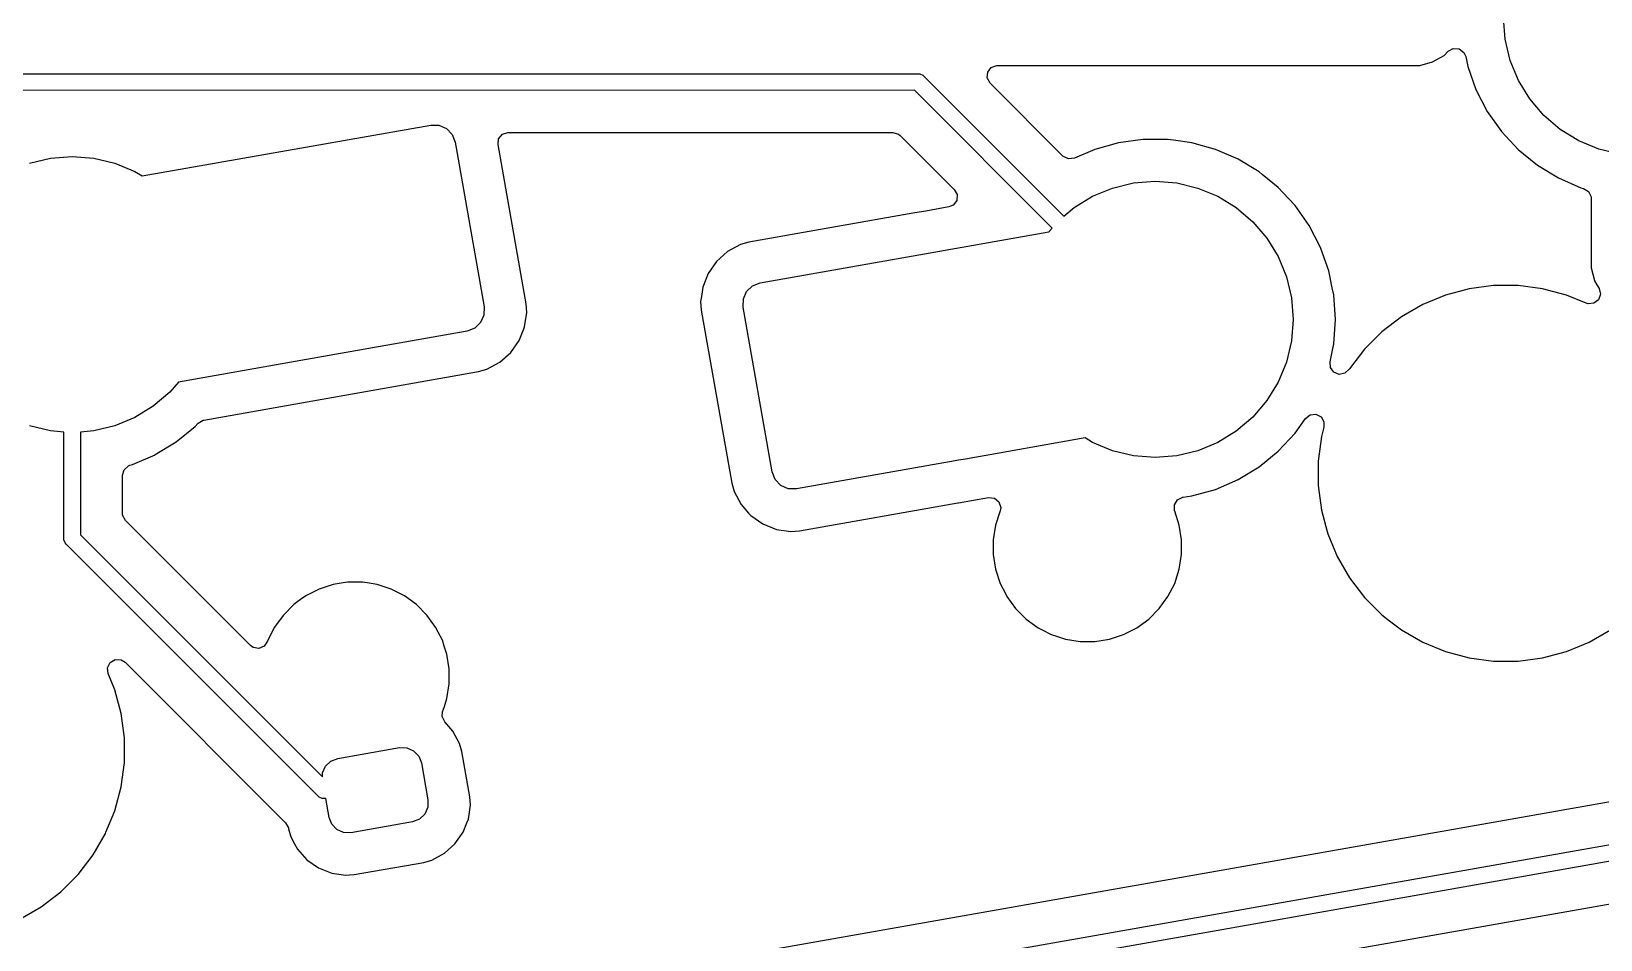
# Model space of a CAD drawing. Header units: millimetres. Extents: x 46 to 4458, y 59 to 1499.
# Drawn here: x 1877.08 to 1895.84, y 873.28 to 884.14 of the extents above; entities that cross this region are included whole.
import ezdxf

# ---------------------------------------------------------------- set-up
doc = ezdxf.new("R2010")
doc.units = ezdxf.units.MM
doc.layers.add('BLACK', color=7, linetype='Continuous')

msp = doc.modelspace()

# ---------------------------------------------------------------- linework, layer by layer
at = {"layer": 'BLACK', "linetype": 'Continuous'}
for p, q in [((1894.6933, 884.04126), (1894.67299, 884.29938)), ((1894.75375, 883.7895), (1894.6933, 884.04126)), ((1893.87961, 883.80038), (1893.96455, 883.84942)), ((1893.96455, 883.84942), (1894.01372, 883.89859)), ((1894.01372, 883.89859), (1894.07504, 883.93208)), ((1894.07504, 883.93208), (1894.14474, 883.92709)), ((1894.14474, 883.92709), (1894.20067, 883.88522)), ((1894.20067, 883.88522), (1894.22281, 883.83614)), ((1894.22281, 883.83614), (1894.24739, 883.71783)), ((1860.55144, 883.62802), (1887.67589, 883.62994)), ((1887.67589, 883.62994), (1887.6954, 883.62802)), ((1887.6954, 883.62802), (1887.73144, 883.61308)), ((1888.50382, 883.57908), (1888.5088, 883.64877)), ((1888.5088, 883.64877), (1888.55067, 883.7047)), ((1888.55067, 883.7047), (1888.61614, 883.72912)), ((1888.61614, 883.72912), (1888.62498, 883.72944)), ((1888.62498, 883.72944), (1893.50916, 883.72944)), ((1893.50916, 883.72944), (1893.50918, 883.72944)), ((1893.50918, 883.72944), (1893.51678, 883.72944)), ((1893.51678, 883.72944), (1893.67489, 883.72944)), ((1893.67489, 883.72944), (1893.82762, 883.77036)), ((1893.67489, 883.72944), (1893.67489, 883.72944)), ((1893.82762, 883.77036), (1893.87961, 883.80038)), ((1893.82762, 883.77036), (1893.82762, 883.77036)), ((1893.82762, 883.77036), (1893.82762, 883.77036)), ((1893.82762, 883.77036), (1893.82762, 883.77036)), ((1893.87961, 883.80038), (1893.87961, 883.80038)), ((1894.24739, 883.71783), (1894.2474, 883.71782)), ((1894.2474, 883.71782), (1894.34592, 883.44061)), ((1894.85283, 883.55029), (1894.75375, 883.7895)), ((1887.73144, 883.61308), (1889.41948, 881.92666)), ((1888.5373, 883.51776), (1888.50382, 883.57908)), ((1889.40831, 882.64675), (1888.5373, 883.51776)), ((1894.34592, 883.44061), (1894.48127, 883.1794)), ((1894.98811, 883.32953), (1894.85283, 883.55029)), ((1887.63257, 883.43185), (1860.50812, 883.42994)), ((1889.27939, 881.78661), (1887.63257, 883.43185)), ((1895.15626, 883.13265), (1894.98811, 883.32953)), ((1894.48127, 883.1794), (1894.48127, 883.17939)), ((1894.48127, 883.17939), (1894.65092, 882.93905)), ((1895.35314, 882.9645), (1895.15626, 883.13265)), ((1879.83198, 882.66085), (1881.85084, 883.01683)), ((1881.85084, 883.01683), (1881.94836, 883.0147)), ((1881.94836, 883.0147), (1882.03764, 882.97541)), ((1882.03764, 882.97541), (1882.1051, 882.90495)), ((1882.1051, 882.90495), (1882.14045, 882.81404)), ((1882.66173, 882.85334), (1882.70578, 882.90757)), ((1882.70578, 882.90757), (1882.77217, 882.92938)), ((1882.77217, 882.92938), (1882.7761, 882.92944)), ((1882.7761, 882.92944), (1887.37579, 882.92944)), ((1887.37579, 882.92944), (1887.44283, 882.90975)), ((1887.44283, 882.90975), (1887.46347, 882.89312)), ((1887.46347, 882.89312), (1888.10909, 882.2475)), ((1894.65092, 882.93905), (1894.70159, 882.8848)), ((1894.70159, 882.8848), (1894.84956, 882.72636)), ((1895.57391, 882.82922), (1895.35314, 882.9645)), ((1882.14045, 882.81404), (1882.48775, 880.84442)), ((1882.65398, 882.78391), (1882.66173, 882.85334)), ((1882.98933, 880.88208), (1882.65398, 882.78391)), ((1889.78869, 882.72637), (1889.5454, 882.62069)), ((1890.07197, 882.80574), (1889.78869, 882.72637)), ((1890.36343, 882.8458), (1890.07197, 882.80574)), ((1890.07197, 882.80574), (1890.07197, 882.80574)), ((1890.65762, 882.8458), (1890.36343, 882.8458)), ((1890.36343, 882.8458), (1890.36343, 882.8458)), ((1890.65763, 882.8458), (1890.65762, 882.8458)), ((1890.73121, 882.83568), (1890.65763, 882.8458)), ((1890.94908, 882.80574), (1890.73121, 882.83568)), ((1890.94909, 882.80574), (1890.94908, 882.80574)), ((1890.94908, 882.80574), (1890.94908, 882.80574)), ((1891.23237, 882.72636), (1890.94909, 882.80574)), ((1891.5022, 882.60916), (1891.23237, 882.72636)), ((1894.84956, 882.72636), (1894.85173, 882.72404)), ((1894.85173, 882.72404), (1894.91332, 882.67393)), ((1895.81311, 882.73013), (1895.57391, 882.82922)), ((1896.06487, 882.66969), (1895.81311, 882.73013)), ((1877.05252, 882.56062), (1877.30428, 882.62106)), ((1877.30428, 882.62106), (1877.5624, 882.64138)), ((1877.5624, 882.64138), (1877.82052, 882.62106)), ((1877.82052, 882.62106), (1878.07228, 882.56062)), ((1878.07228, 882.56062), (1878.31149, 882.46154)), ((1878.39866, 882.40812), (1879.83198, 882.66085)), ((1879.83198, 882.66085), (1879.83198, 882.66085)), ((1889.41306, 882.64224), (1889.40831, 882.64675)), ((1889.47606, 882.61204), (1889.41306, 882.64224)), ((1889.5454, 882.62069), (1889.47606, 882.61204)), ((1891.50221, 882.60916), (1891.5022, 882.60916)), ((1891.75357, 882.4563), (1891.50221, 882.60916)), ((1894.91332, 882.67393), (1895.07994, 882.53838)), ((1895.07994, 882.53838), (1895.07994, 882.53838)), ((1895.07994, 882.53838), (1895.07994, 882.53838)), ((1895.07994, 882.53838), (1895.33131, 882.38552)), ((1878.31149, 882.46154), (1878.39866, 882.40812)), ((1890.00065, 882.26454), (1890.25241, 882.32498)), ((1890.25241, 882.32498), (1890.51053, 882.3453)), ((1890.51053, 882.3453), (1890.76864, 882.32498)), ((1890.76864, 882.32498), (1891.0204, 882.26454)), ((1891.75358, 882.4563), (1891.75357, 882.4563)), ((1891.75357, 882.4563), (1891.75357, 882.4563)), ((1891.78841, 882.42796), (1891.75358, 882.4563)), ((1891.98178, 882.27064), (1891.78841, 882.42796)), ((1895.33131, 882.38552), (1895.33131, 882.38551)), ((1895.33131, 882.38551), (1895.60115, 882.26831)), ((1888.10909, 882.2475), (1888.14258, 882.18618)), ((1888.14258, 882.18618), (1888.13759, 882.11648)), ((1889.54068, 882.03018), (1889.76144, 882.16546)), ((1889.76144, 882.16546), (1890.00065, 882.26454)), ((1891.0204, 882.26454), (1891.25961, 882.16546)), ((1891.25961, 882.16546), (1891.48037, 882.03018)), ((1891.98178, 882.27063), (1891.98178, 882.27064)), ((1891.98179, 882.27063), (1891.98178, 882.27063)), ((1892.10394, 882.13983), (1891.98179, 882.27063)), ((1892.18259, 882.05562), (1892.10394, 882.13983)), ((1895.60115, 882.26831), (1895.62851, 882.26064)), ((1895.62851, 882.26064), (1895.63171, 882.25975)), ((1895.63171, 882.25975), (1895.63194, 882.25968)), ((1895.63194, 882.25968), (1895.69119, 882.22264)), ((1895.69119, 882.22264), (1895.721, 882.15945)), ((1895.721, 882.15945), (1895.72249, 882.14028)), ((1895.72249, 882.14028), (1895.72249, 881.47542)), ((1887.63796, 881.96629), (1885.65182, 881.61608)), ((1887.76917, 881.98943), (1887.63796, 881.96629)), ((1887.7707, 881.9897), (1887.76917, 881.98943)), ((1887.76917, 881.98943), (1887.76917, 881.98943)), ((1888.04294, 882.0377), (1887.7707, 881.9897)), ((1887.7707, 881.9897), (1887.7707, 881.9897)), ((1888.09572, 882.06055), (1888.04294, 882.0377)), ((1888.13759, 882.11648), (1888.09572, 882.06055)), ((1889.41948, 881.92666), (1889.54068, 882.03018)), ((1891.48037, 882.03018), (1891.67725, 881.86202)), ((1892.35224, 881.81528), (1892.18259, 882.05562)), ((1889.24006, 881.74056), (1889.27939, 881.78661)), ((1891.67725, 881.86202), (1891.8454, 881.66514)), ((1892.35225, 881.81528), (1892.35224, 881.81528)), ((1892.35225, 881.81527), (1892.35225, 881.81528)), ((1892.4876, 881.55406), (1892.35225, 881.81527)), ((1885.55241, 881.58789), (1885.39798, 881.50462)), ((1885.65181, 881.61608), (1885.55241, 881.58789)), ((1885.55241, 881.58789), (1885.55241, 881.58789)), ((1885.55241, 881.58789), (1885.55241, 881.58789)), ((1885.65182, 881.61608), (1885.65181, 881.61608)), ((1887.68373, 881.46614), (1889.24006, 881.74056)), ((1891.8454, 881.66514), (1891.98069, 881.44438)), ((1885.26692, 881.38799), (1885.1663, 881.24428)), ((1885.39798, 881.50462), (1885.26692, 881.38799)), ((1885.26692, 881.38799), (1885.26692, 881.38799)), ((1885.39798, 881.50462), (1885.39798, 881.50462)), ((1885.39798, 881.50462), (1885.39798, 881.50462)), ((1885.39798, 881.50462), (1885.39798, 881.50462)), ((1885.78797, 881.13187), (1887.68373, 881.46614)), ((1891.98069, 881.44438), (1892.07977, 881.20518)), ((1892.53091, 881.4322), (1892.4876, 881.55406)), ((1892.58612, 881.27686), (1892.53091, 881.4322)), ((1895.72249, 881.47542), (1895.72249, 881.4754)), ((1895.72249, 881.4754), (1895.72249, 881.3097)), ((1885.16629, 881.24427), (1885.10152, 881.08124)), ((1885.1663, 881.24428), (1885.16629, 881.24427)), ((1892.07977, 881.20518), (1892.14021, 880.95342)), ((1892.58612, 881.27684), (1892.58612, 881.27686)), ((1892.62837, 881.07354), (1892.58612, 881.27684)), ((1895.72249, 881.3097), (1895.72249, 881.3097)), ((1895.72249, 881.3097), (1895.76267, 881.15973)), ((1885.10152, 881.08124), (1885.08494, 880.96801)), ((1885.58731, 880.93978), (1885.6266, 881.02906)), ((1885.6266, 881.02906), (1885.69706, 881.09651)), ((1885.69706, 881.09651), (1885.78797, 881.13187)), ((1892.64597, 880.98881), (1892.62837, 881.07354)), ((1894.26491, 881.06149), (1893.98072, 880.98533)), ((1894.55659, 881.09989), (1894.26491, 881.06149)), ((1894.5566, 881.09989), (1894.55659, 881.09989)), ((1894.85082, 881.09989), (1894.5566, 881.09989)), ((1894.5566, 881.09989), (1894.5566, 881.09989)), ((1894.85083, 881.09989), (1894.85082, 881.09989)), ((1894.85082, 881.09989), (1894.85082, 881.09989)), ((1895.14251, 881.06149), (1894.85083, 881.09989)), ((1895.14251, 881.06148), (1895.14251, 881.06149)), ((1895.14251, 881.06149), (1895.14251, 881.06149)), ((1895.41374, 880.98881), (1895.14251, 881.06148)), ((1895.76267, 881.15973), (1895.76341, 881.15697)), ((1895.76341, 881.15697), (1895.79099, 881.10919)), ((1895.79099, 881.10919), (1895.79099, 881.10919)), ((1895.79099, 881.10919), (1895.81684, 881.06444)), ((1895.81684, 881.06444), (1895.83331, 880.99654)), ((1882.48775, 880.84442), (1882.48562, 880.7469)), ((1882.99683, 880.77903), (1882.98933, 880.88208)), ((1885.07645, 880.91008), (1885.07609, 880.90764)), ((1885.07609, 880.90764), (1885.0836, 880.8046)), ((1885.08494, 880.96801), (1885.07645, 880.91008)), ((1885.58518, 880.84225), (1885.58731, 880.93978)), ((1885.93248, 878.87264), (1885.58518, 880.84225)), ((1892.14021, 880.95342), (1892.16053, 880.6953)), ((1892.66605, 880.6953), (1892.64597, 880.98881)), ((1893.7089, 880.87274), (1893.45412, 880.72565)), ((1893.70892, 880.87275), (1893.7089, 880.87274)), ((1893.98072, 880.98533), (1893.70892, 880.87275)), ((1895.4267, 880.98533), (1895.41374, 880.98881)), ((1895.662, 880.88787), (1895.4267, 880.98533)), ((1895.68598, 880.88068), (1895.662, 880.88787)), ((1895.75553, 880.88732), (1895.68598, 880.88068)), ((1895.81046, 880.93051), (1895.75553, 880.88732)), ((1895.83331, 880.99654), (1895.81046, 880.93051)), ((1882.44633, 880.65762), (1882.37587, 880.59016)), ((1882.48562, 880.7469), (1882.44633, 880.65762)), ((1882.97141, 880.60545), (1882.99683, 880.77903)), ((1885.0836, 880.8046), (1885.44826, 878.73649)), ((1892.16053, 880.6953), (1892.14021, 880.43718)), ((1892.64597, 880.40179), (1892.66605, 880.6953)), ((1893.4541, 880.72564), (1893.2207, 880.54654)), ((1893.45412, 880.72565), (1893.4541, 880.72564)), ((1882.28496, 880.55481), (1880.36458, 880.2162)), ((1882.37587, 880.59016), (1882.28496, 880.55481)), ((1882.806, 880.29869), (1882.90663, 880.4424)), ((1882.90663, 880.4424), (1882.96146, 880.58041)), ((1882.96146, 880.58041), (1882.97141, 880.60544)), ((1882.97141, 880.60544), (1882.97141, 880.60545)), ((1882.97141, 880.60544), (1882.97141, 880.60544)), ((1892.14021, 880.43718), (1892.07977, 880.18542)), ((1893.22069, 880.54653), (1893.01266, 880.3385)), ((1893.2207, 880.54654), (1893.22069, 880.54653)), ((1882.67494, 880.18205), (1882.806, 880.29869)), ((1892.60114, 880.18604), (1892.63081, 880.32879)), ((1892.63081, 880.32879), (1892.64597, 880.40179)), ((1893.01266, 880.3385), (1892.83356, 880.10509)), ((1893.01266, 880.3385), (1893.01266, 880.3385)), ((1880.36458, 880.21619), (1878.83286, 879.94611)), ((1880.30376, 879.69725), (1882.42112, 880.0706)), ((1880.36458, 880.2162), (1880.36458, 880.21619)), ((1882.42112, 880.0706), (1882.52052, 880.09879)), ((1882.52052, 880.09879), (1882.67494, 880.18205)), ((1892.07977, 880.18542), (1891.98069, 879.94621)), ((1892.60537, 880.12026), (1892.60114, 880.18604)), ((1892.64589, 880.06335), (1892.60537, 880.12026)), ((1892.71076, 880.03738), (1892.64589, 880.06335)), ((1892.82993, 880.09881), (1892.77936, 880.0506)), ((1892.83355, 880.10507), (1892.82993, 880.09881)), ((1892.83356, 880.10509), (1892.83355, 880.10507)), ((1878.83286, 879.94611), (1878.72913, 879.82465)), ((1891.98069, 879.94621), (1891.8454, 879.72545)), ((1892.77936, 880.0506), (1892.71076, 880.03738)), ((1878.72913, 879.82465), (1878.53225, 879.6565)), ((1879.13847, 879.49178), (1880.30376, 879.69725)), ((1880.30376, 879.69725), (1880.30376, 879.69725)), ((1891.8454, 879.72545), (1891.67725, 879.52857)), ((1878.31149, 879.52122), (1878.07228, 879.42214)), ((1878.53225, 879.6565), (1878.31149, 879.52122)), ((1891.67725, 879.52857), (1891.48037, 879.36042)), ((1892.18259, 879.33497), (1892.307, 879.51123)), ((1892.307, 879.51123), (1892.36174, 879.55464)), ((1892.36174, 879.55464), (1892.43127, 879.56157)), ((1892.43127, 879.56157), (1892.4935, 879.52981)), ((1892.4935, 879.52981), (1892.52869, 879.46945)), ((1877.30428, 879.36169), (1877.05252, 879.42214)), ((1877.46348, 879.34916), (1877.30428, 879.36169)), ((1877.46432, 878.06193), (1877.46348, 879.34916)), ((1877.82052, 879.36169), (1877.66157, 879.34918)), ((1877.66157, 879.34918), (1877.66238, 878.11952)), ((1878.07228, 879.42214), (1877.82052, 879.36169)), ((1878.80545, 879.23038), (1879.03366, 879.41604)), ((1879.03366, 879.41604), (1879.06939, 879.4543)), ((1879.06939, 879.4543), (1879.12953, 879.48986)), ((1879.12953, 879.48986), (1879.13847, 879.49178)), ((1891.48037, 879.36042), (1891.25961, 879.22514)), ((1891.98179, 879.11996), (1892.18259, 879.33497)), ((1892.52808, 879.40762), (1892.49771, 879.29429)), ((1892.52869, 879.46945), (1892.52808, 879.40762)), ((1878.55614, 879.07877), (1878.80545, 879.23038)), ((1889.67426, 879.27856), (1888.24095, 879.02583)), ((1889.76144, 879.22514), (1889.67426, 879.27856)), ((1890.00065, 879.12606), (1889.76144, 879.22514)), ((1890.25241, 879.06561), (1890.00065, 879.12606)), ((1891.0204, 879.12606), (1890.76864, 879.06561)), ((1891.25961, 879.22514), (1891.0204, 879.12606)), ((1892.49771, 879.29429), (1892.45931, 879.0026)), ((1892.49771, 879.29429), (1892.49771, 879.29429)), ((1878.18259, 878.89932), (1878.23539, 878.94508)), ((1878.23539, 878.94508), (1878.25345, 878.95168)), ((1878.25345, 878.95168), (1878.28424, 878.96031)), ((1878.28424, 878.96031), (1878.55408, 879.07752)), ((1878.28424, 878.96031), (1878.28424, 878.96031)), ((1878.55408, 879.07752), (1878.55614, 879.07877)), ((1878.55408, 879.07752), (1878.55408, 879.07752)), ((1888.11785, 879.00412), (1886.22209, 878.66985)), ((1888.15754, 879.01112), (1888.11785, 879.00412)), ((1888.24095, 879.02583), (1888.15754, 879.01112)), ((1888.24095, 879.02583), (1888.24095, 879.02583)), ((1890.51053, 879.0453), (1890.25241, 879.06561)), ((1890.76864, 879.06561), (1890.51053, 879.0453)), ((1891.50221, 878.78144), (1891.75358, 878.9343)), ((1891.75358, 878.9343), (1891.98179, 879.11996)), ((1892.45931, 879.0026), (1892.45931, 879.00259)), ((1892.45931, 879.00259), (1892.45931, 878.70839)), ((1878.1629, 878.83228), (1878.18259, 878.89932)), ((1878.1629, 878.38085), (1878.1629, 878.83228)), ((1885.96783, 878.78173), (1885.93248, 878.87264)), ((1886.03529, 878.71126), (1885.96783, 878.78173)), ((1891.23237, 878.66423), (1891.50221, 878.78144)), ((1885.44826, 878.73649), (1885.44827, 878.73648)), ((1885.44827, 878.73648), (1885.47645, 878.63708)), ((1885.47645, 878.63708), (1885.47645, 878.63708)), ((1885.47645, 878.63708), (1885.47646, 878.63708)), ((1885.47646, 878.63708), (1885.55972, 878.48265)), ((1886.12457, 878.67198), (1886.03529, 878.71126)), ((1886.22209, 878.66985), (1886.12457, 878.67198)), ((1888.15761, 878.50291), (1888.51862, 878.56657)), ((1888.51862, 878.56657), (1888.58806, 878.55882)), ((1888.58806, 878.55882), (1888.64229, 878.51477)), ((1890.77677, 878.53889), (1890.83947, 878.56972)), ((1890.83947, 878.56972), (1890.84372, 878.57038)), ((1890.84372, 878.57038), (1890.94908, 878.58486)), ((1890.94908, 878.58486), (1891.23237, 878.66423)), ((1892.45931, 878.70839), (1892.45931, 878.70837)), ((1892.45931, 878.70837), (1892.49767, 878.41699)), ((1878.16574, 878.35449), (1878.1629, 878.38085)), ((1885.55972, 878.48265), (1885.65031, 878.38085)), ((1885.65031, 878.38085), (1885.67636, 878.35159)), ((1886.25975, 878.16827), (1888.15228, 878.50197)), ((1888.15228, 878.50197), (1888.1523, 878.50198)), ((1888.1523, 878.50198), (1888.1576, 878.50291)), ((1888.1576, 878.50291), (1888.15761, 878.50291)), ((1888.65808, 878.40614), (1888.6031, 878.23691)), ((1888.64229, 878.51477), (1888.66409, 878.44839)), ((1888.66409, 878.44839), (1888.65808, 878.40614)), ((1890.74069, 878.47906), (1890.77677, 878.53889)), ((1890.74269, 878.40922), (1890.74069, 878.47906)), ((1890.74393, 878.4054), (1890.74269, 878.40922)), ((1890.79867, 878.23691), (1890.74393, 878.4054)), ((1890.74393, 878.4054), (1890.74393, 878.4054)), ((1892.49767, 878.41699), (1892.49771, 878.41669)), ((1892.49771, 878.41669), (1892.56629, 878.16076)), ((1878.19922, 878.29317), (1878.16574, 878.35449)), ((1878.98758, 877.50481), (1878.19922, 878.29317)), ((1885.67636, 878.35159), (1885.82007, 878.25096)), ((1885.82007, 878.25096), (1885.98311, 878.18619)), ((1885.98311, 878.18619), (1885.98311, 878.18619)), ((1885.98311, 878.18619), (1885.98311, 878.18619)), ((1885.98311, 878.18619), (1886.1567, 878.16076)), ((1888.6031, 878.23691), (1888.57539, 878.06193)), ((1890.82639, 878.06193), (1890.79867, 878.23691)), ((1877.46432, 878.06124), (1877.46432, 878.06193)), ((1877.47925, 878.0252), (1877.46432, 878.06124)), ((1877.49169, 878.01004), (1877.47925, 878.0252)), ((1880.51701, 874.98744), (1877.49169, 878.01004)), ((1877.66238, 878.11952), (1880.5565, 875.228)), ((1886.1567, 878.16076), (1886.25975, 878.16827)), ((1888.57539, 878.06193), (1888.57539, 877.88478)), ((1890.82639, 877.88477), (1890.82639, 878.06193)), ((1892.56629, 878.16076), (1892.57386, 878.13249)), ((1892.57386, 878.13249), (1892.68644, 877.86069)), ((1888.57539, 877.88478), (1888.6031, 877.7098)), ((1890.79867, 877.7098), (1890.82639, 877.88477)), ((1892.68644, 877.86069), (1892.68645, 877.86068)), ((1892.68645, 877.86068), (1892.83355, 877.6059)), ((1888.6031, 877.7098), (1888.65784, 877.54131)), ((1890.74393, 877.54131), (1890.79867, 877.7098)), ((1879.69307, 876.79932), (1878.98758, 877.50481)), ((1880.5139, 877.47266), (1880.35605, 877.39224)), ((1880.51391, 877.47267), (1880.5139, 877.47266)), ((1880.68239, 877.52741), (1880.51391, 877.47267)), ((1880.80123, 877.54623), (1880.68239, 877.52741)), ((1880.85737, 877.55512), (1880.80123, 877.54623)), ((1881.03452, 877.55512), (1880.85737, 877.55512)), ((1881.09067, 877.54623), (1881.03452, 877.55512)), ((1881.2095, 877.52741), (1881.09067, 877.54623)), ((1881.37798, 877.47267), (1881.2095, 877.52741)), ((1881.37799, 877.47266), (1881.37798, 877.47267)), ((1881.53584, 877.39224), (1881.37799, 877.47266)), ((1888.65784, 877.54131), (1888.65784, 877.54131)), ((1888.65784, 877.54131), (1888.71602, 877.42715)), ((1890.6635, 877.38346), (1890.74393, 877.54131)), ((1892.83355, 877.6059), (1892.83356, 877.60588)), ((1892.83356, 877.60588), (1893.01266, 877.37248)), ((1880.21273, 877.2881), (1880.08746, 877.16284)), ((1880.29301, 877.34643), (1880.21273, 877.2881)), ((1880.21273, 877.2881), (1880.21273, 877.2881)), ((1880.21273, 877.2881), (1880.21273, 877.2881)), ((1880.35605, 877.39224), (1880.29301, 877.34643)), ((1881.67916, 877.2881), (1881.53584, 877.39224)), ((1881.80443, 877.16284), (1881.67916, 877.2881)), ((1888.71602, 877.42715), (1888.73827, 877.38346)), ((1888.73827, 877.38346), (1888.8424, 877.24014)), ((1890.55937, 877.24014), (1890.6635, 877.38346)), ((1893.01266, 877.37248), (1893.01266, 877.37247)), ((1893.01266, 877.37247), (1893.22069, 877.16444)), ((1880.04902, 877.10992), (1879.98333, 877.01951)), ((1880.08746, 877.16284), (1880.04902, 877.10992)), ((1880.08746, 877.16284), (1880.08746, 877.16284)), ((1880.08746, 877.16284), (1880.08746, 877.16284)), ((1881.90856, 877.01951), (1881.80443, 877.16284)), ((1888.8424, 877.24014), (1888.96767, 877.11487)), ((1888.96767, 877.11487), (1889.111, 877.01074)), ((1890.29078, 877.01074), (1890.4341, 877.11487)), ((1890.4341, 877.11487), (1890.55937, 877.24014)), ((1893.22069, 877.16444), (1893.2207, 877.16444)), ((1893.2207, 877.16444), (1893.31277, 877.09379)), ((1893.31277, 877.09379), (1893.45411, 876.98533)), ((1879.98333, 877.01951), (1879.9029, 876.86166)), ((1881.93897, 876.95983), (1881.90856, 877.01951)), ((1881.98899, 876.86166), (1881.93897, 876.95983)), ((1889.111, 877.01074), (1889.16085, 876.98534)), ((1889.16085, 876.98534), (1889.26884, 876.93031)), ((1889.26884, 876.93031), (1889.26885, 876.93031)), ((1889.26885, 876.93031), (1889.34126, 876.90678)), ((1889.34126, 876.90678), (1889.43733, 876.87557)), ((1889.43733, 876.87557), (1889.61231, 876.84785)), ((1889.78947, 876.84785), (1889.96444, 876.87557)), ((1889.96444, 876.87557), (1890.13293, 876.93031)), ((1890.13293, 876.93031), (1890.29078, 877.01074)), ((1893.45411, 876.98533), (1893.45412, 876.98533)), ((1893.45412, 876.98533), (1893.7089, 876.83823)), ((1895.69851, 876.83823), (1895.95331, 876.98533)), ((1879.72604, 876.77572), (1879.69307, 876.79932)), ((1879.79489, 876.76381), (1879.72604, 876.77572)), ((1879.85925, 876.791), (1879.79489, 876.76381)), ((1879.89868, 876.84868), (1879.85925, 876.791)), ((1879.9029, 876.86166), (1879.89868, 876.84868)), ((1882.01161, 876.79203), (1881.98899, 876.86166)), ((1881.98899, 876.86166), (1881.98899, 876.86166)), ((1882.04373, 876.69318), (1882.01161, 876.79203)), ((1882.07145, 876.5182), (1882.04373, 876.69318)), ((1889.61231, 876.84785), (1889.61231, 876.84785)), ((1889.61231, 876.84785), (1889.78947, 876.84785)), ((1889.78947, 876.84785), (1889.78947, 876.84785)), ((1893.7089, 876.83823), (1893.70892, 876.83822)), ((1893.70892, 876.83822), (1893.98072, 876.72564)), ((1893.98072, 876.72564), (1893.98072, 876.72564)), ((1893.98072, 876.72564), (1893.98072, 876.72564)), ((1893.98072, 876.72564), (1894.26491, 876.64949)), ((1895.14251, 876.64949), (1895.4267, 876.72564)), ((1895.4267, 876.72564), (1895.58451, 876.791)), ((1895.58451, 876.791), (1895.6985, 876.83822)), ((1895.6985, 876.83822), (1895.69851, 876.83822)), ((1895.69851, 876.83822), (1895.69851, 876.83823)), ((1877.98553, 876.53301), (1878.01681, 876.59549)), ((1877.993, 876.46354), (1877.98553, 876.53301)), ((1878.01681, 876.59549), (1878.0769, 876.63114)), ((1878.0769, 876.63114), (1878.14672, 876.62865)), ((1878.14672, 876.62865), (1878.19524, 876.59867)), ((1878.19524, 876.59867), (1880.11427, 874.67965)), ((1882.07145, 876.34104), (1882.07145, 876.5182)), ((1894.26491, 876.64949), (1894.5566, 876.61109)), ((1894.5566, 876.61109), (1894.55661, 876.61109)), ((1894.55661, 876.61109), (1894.85081, 876.61109)), ((1894.85081, 876.61109), (1894.85082, 876.61109)), ((1894.85082, 876.61109), (1895.14251, 876.64949)), ((1878.07297, 876.27048), (1877.993, 876.46354)), ((1882.04373, 876.16607), (1882.07145, 876.34104)), ((1878.14912, 875.98629), (1878.07297, 876.27048)), ((1882.01247, 876.06987), (1882.04373, 876.16607)), ((1878.18752, 875.69459), (1878.14912, 875.98629)), ((1881.9872, 875.94852), (1881.99176, 876.00611)), ((1882.01706, 875.88536), (1881.9872, 875.94852)), ((1881.99176, 876.00611), (1882.01247, 876.06987)), ((1882.11415, 875.77625), (1882.01706, 875.88536)), ((1882.19464, 875.62697), (1882.11415, 875.77625)), ((1878.18752, 875.40038), (1878.18752, 875.69459)), ((1880.73814, 875.44863), (1881.47674, 875.57887)), ((1881.47674, 875.57887), (1881.56451, 875.57695)), ((1881.56451, 875.57695), (1881.64487, 875.5416)), ((1882.22189, 875.53088), (1882.19464, 875.62697)), ((1878.14912, 875.10869), (1878.18752, 875.40038)), ((1880.5929, 875.35611), (1880.65631, 875.41681)), ((1880.65631, 875.41681), (1880.73814, 875.44863)), ((1881.64487, 875.5416), (1881.70558, 875.47818)), ((1881.70558, 875.47818), (1881.73739, 875.39636)), ((1881.73739, 875.39636), (1881.81554, 874.95319)), ((1882.31683, 874.9925), (1882.22189, 875.53088)), ((1899.36611, 875.53516), (1882.70317, 872.59704)), ((1880.5565, 875.228), (1880.55754, 875.27575)), ((1880.55754, 875.27575), (1880.5929, 875.35611)), ((1878.07297, 874.8245), (1878.14912, 875.10869)), ((1882.33247, 872.02152), (1899.91118, 875.12173)), ((1877.9665, 874.56746), (1878.07297, 874.82449)), ((1878.07297, 874.82449), (1878.07297, 874.8245)), ((1878.07297, 874.82449), (1878.07297, 874.82449)), ((1880.55306, 874.97251), (1880.51701, 874.98744)), ((1880.57257, 874.97059), (1880.55306, 874.97251)), ((1880.59395, 874.97065), (1880.57257, 874.97059)), ((1880.63377, 874.74482), (1880.59395, 874.97065)), ((1881.81362, 874.86542), (1881.77826, 874.78507)), ((1881.81554, 874.95319), (1881.81362, 874.86542)), ((1882.2995, 874.72507), (1882.32408, 874.89288)), ((1882.32408, 874.89288), (1882.31683, 874.9925)), ((1899.94558, 874.92666), (1882.36686, 871.82645)), ((1880.11427, 874.67965), (1880.14775, 874.61833)), ((1880.66559, 874.663), (1880.63377, 874.74482)), ((1880.72629, 874.59958), (1880.66559, 874.663)), ((1881.63303, 874.69254), (1880.89442, 874.56231)), ((1881.71485, 874.72436), (1881.63303, 874.69254)), ((1881.77826, 874.78507), (1881.71485, 874.72436)), ((1882.23689, 874.56747), (1882.28146, 874.67965)), ((1882.28146, 874.67965), (1882.2995, 874.72507)), ((1877.81328, 874.29789), (1877.96038, 874.55269)), ((1877.96038, 874.55269), (1877.9665, 874.56746)), ((1880.14775, 874.61833), (1880.1487, 874.61351)), ((1880.1487, 874.61351), (1880.14927, 874.6103)), ((1880.14927, 874.6103), (1880.14927, 874.61029)), ((1880.14927, 874.61029), (1880.17651, 874.51421)), ((1880.17651, 874.51421), (1880.17652, 874.51421)), ((1880.17652, 874.51421), (1880.17652, 874.5142)), ((1880.17652, 874.5142), (1880.22271, 874.42853)), ((1880.80665, 874.56422), (1880.72629, 874.59958)), ((1880.89442, 874.56231), (1880.80665, 874.56422)), ((1882.13961, 874.42853), (1882.23689, 874.56746)), ((1882.23689, 874.56746), (1882.23689, 874.56747)), ((1882.23689, 874.56747), (1882.23689, 874.56747)), ((1877.63417, 874.06448), (1877.81328, 874.29789)), ((1880.22271, 874.42853), (1880.25701, 874.36492)), ((1880.25701, 874.36492), (1880.36975, 874.23823)), ((1881.86364, 874.23529), (1882.01292, 874.31578)), ((1882.01292, 874.31578), (1882.13961, 874.42853)), ((1882.91172, 871.41428), (1899.57466, 874.35241)), ((1877.42613, 873.85644), (1877.63417, 874.06448)), ((1880.36975, 874.23823), (1880.36976, 874.23823)), ((1880.36976, 874.23823), (1880.50868, 874.14096)), ((1880.50868, 874.14096), (1880.50868, 874.14095)), ((1880.50868, 874.14095), (1880.6663, 874.07834)), ((1880.6663, 874.07834), (1880.8341, 874.05376)), ((1880.8341, 874.05376), (1880.87792, 874.05695)), ((1880.87792, 874.05695), (1880.93372, 874.06101)), ((1880.93372, 874.06101), (1881.76755, 874.20804)), ((1881.76755, 874.20804), (1881.86364, 874.23529)), ((1880.8341, 874.05376), (1880.8341, 874.05376)), ((1880.8341, 874.05376), (1880.8341, 874.05376)), ((1877.19272, 873.67733), (1877.42613, 873.85644)), ((1876.93793, 873.53023), (1877.19272, 873.67733))]:
    msp.add_line(p, q, dxfattribs=at)

doc.saveas('drawing.dxf')
